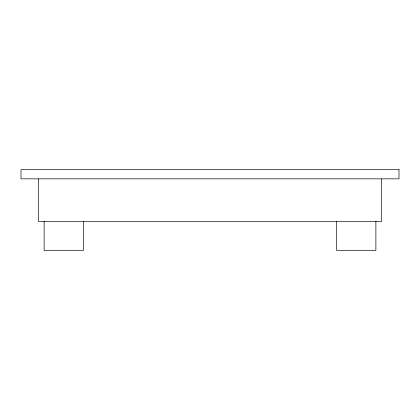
<?xml version="1.0" encoding="UTF-8"?>
<svg xmlns="http://www.w3.org/2000/svg" width="420" height="420" viewBox="0 0 420 420"><rect width="100%" height="100%" fill="white"/><g stroke="black" fill="none" stroke-linecap="round" stroke-linejoin="round"><path stroke-width="0.63" d="M381.696 178.841L381.696 221.356L38.304 221.356L38.304 178.841M375.879 221.356L375.879 250.425L336.635 250.425L336.635 221.356M83.365 221.356L83.365 250.425L44.121 250.425L44.121 221.356M399 169.575L21 169.575L21 178.841L399 178.841L399 169.575"/></g></svg>
